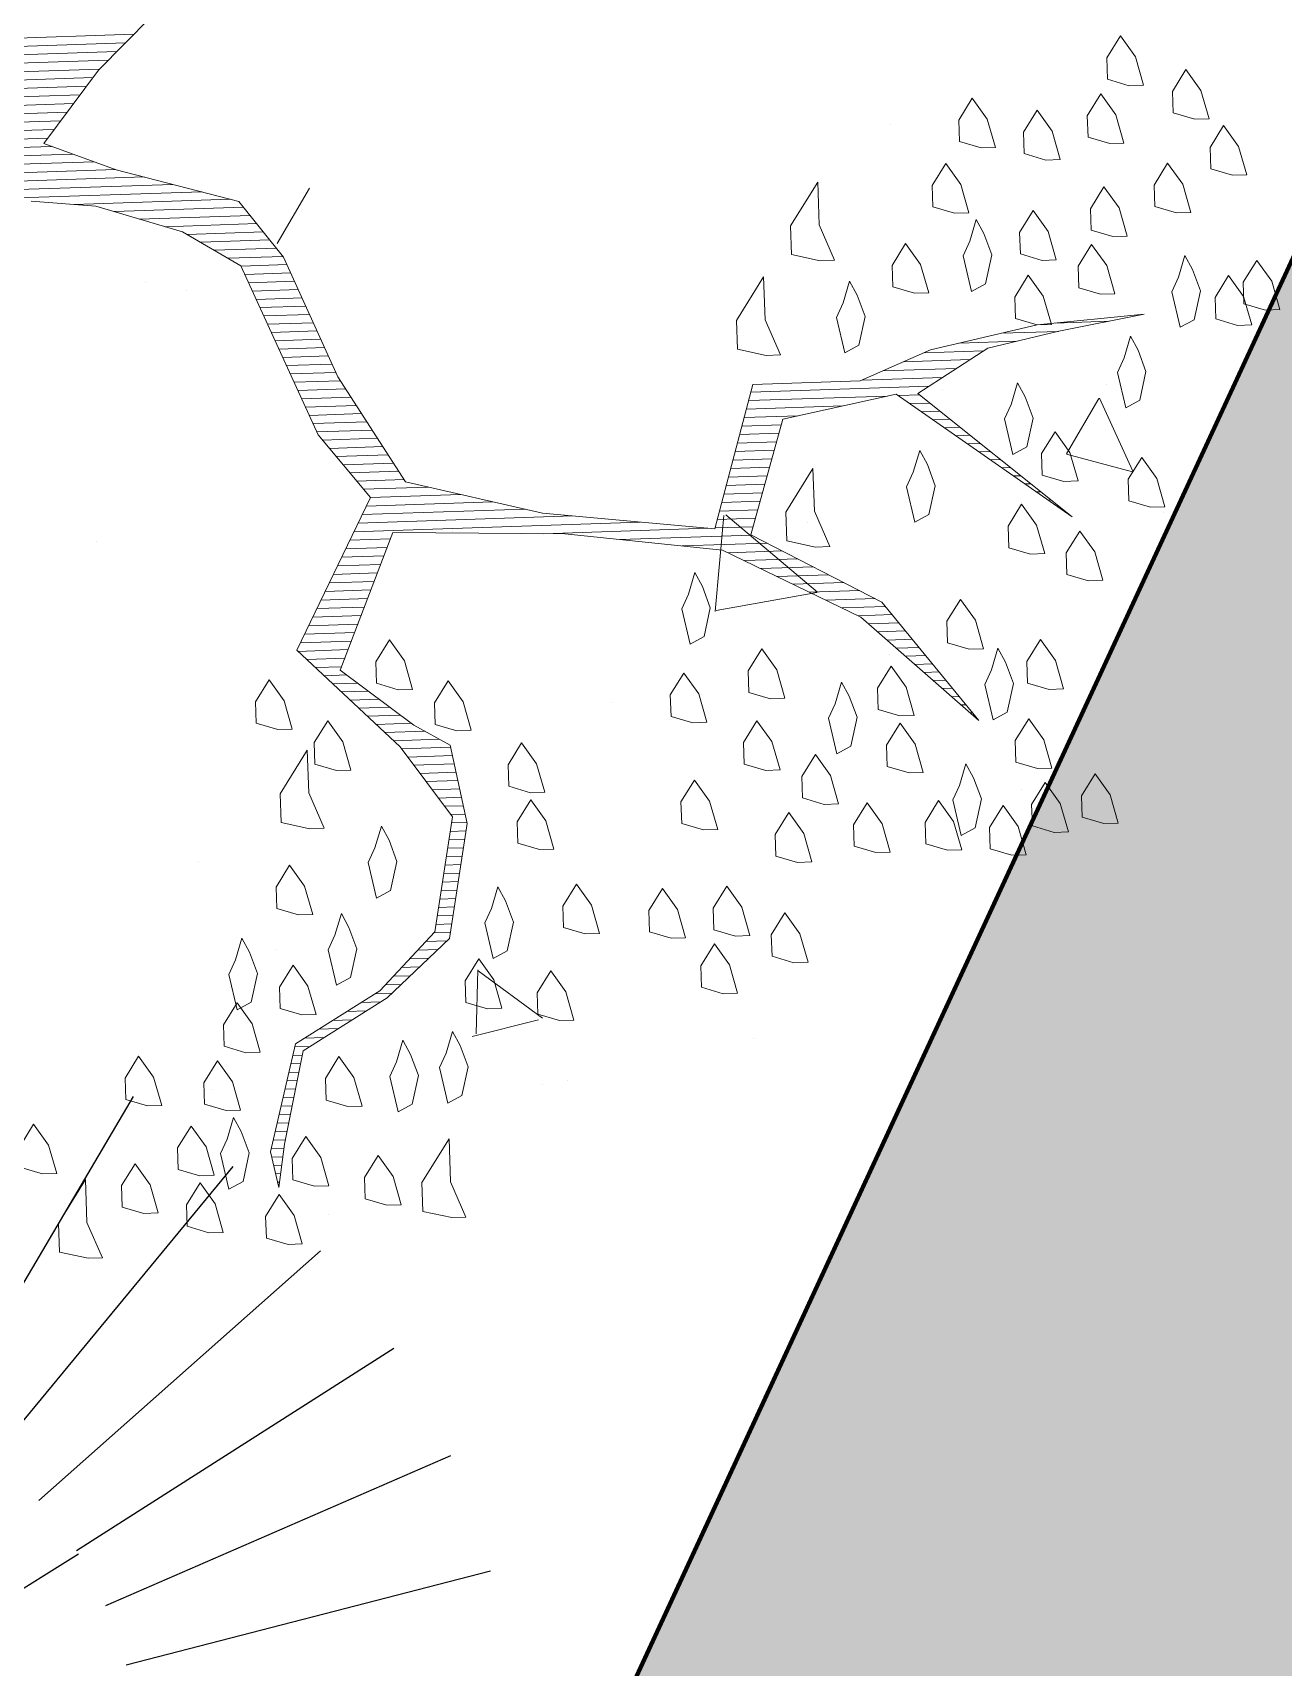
# Model space of a CAD drawing. Header units: millimetres. Extents: x 111 to 1506, y 14 to 566.
# Drawn here: x 225.962 to 226.997, y 166.22 to 167.572 of the extents above; entities that cross this region are included whole.
import ezdxf

# ---------------------------------------------------------------- set-up
doc = ezdxf.new("R2010")
doc.units = ezdxf.units.MM
doc.layers.add('ARBOLES', color=78, linetype='Continuous', lineweight=5)
doc.layers.add('G', color=254, linetype='Continuous', lineweight=5)
doc.layers.add('FURN', color=253, linetype='Continuous')

# ---------------------------------------------------------------- blocks, each defined once
blk = doc.blocks.new('abri')
at = {"layer": 'FURN'}
for p, q in [((1540.9334, 16.1576), (1540.7065, 16.4632)), ((1540.8856, 16.1159), (1540.6137, 16.3823)), ((1540.845, 16.0673), (1540.5348, 16.2879)), ((1540.8125, 16.013), (1540.4715, 16.1823)), ((1540.7888, 15.9542), (1540.4256, 16.0681)), ((1540.7747, 15.8925), (1540.3981, 15.9482))]:
    blk.add_line(p, q, dxfattribs=at)
at = {"layer": 'FURN', "color": 62}
blk.add_line((1541.174, 15.8335), (1540.8474, 16.0707), dxfattribs=at)
blk = doc.blocks.new('*X16')
at = {"color": 0}
for p, q in [((17.7031, 16.62), (17.8923, 16.62)), ((17.7034, 16.61), (17.8818, 16.61)), ((17.7037, 16.6), (17.8712, 16.6)), ((17.7041, 16.59), (17.8606, 16.59)), ((17.646, 16.57), (17.8418, 16.57)), ((17.6798, 16.58), (17.8501, 16.58)), ((17.5785, 16.55), (17.8258, 16.55)), ((17.6123, 16.56), (17.8338, 16.56)), ((17.511, 16.53), (17.8098, 16.53)), ((17.5448, 16.54), (17.8178, 16.54)), ((17.2412, 16.51), (17.7938, 16.51)), ((17.4773, 16.52), (17.8018, 16.52)), ((17.6564, 16.5), (17.7858, 16.5)), ((17.6714, 16.49), (17.7899, 16.49)), ((17.6804, 16.48), (17.8149, 16.48)), ((17.6837, 16.47), (17.8399, 16.47)), ((17.6855, 16.45), (17.8986, 16.45)), ((17.687, 16.46), (17.8649, 16.46)), ((17.6822, 16.43), (17.9666, 16.43)), ((17.6839, 16.44), (17.9326, 16.44)), ((17.8145, 16.42), (18.0006, 16.42)), ((17.8617, 16.41), (18.0157, 16.41)), ((17.8916, 16.4), (18.0232, 16.4)), ((17.9216, 16.39), (18.0307, 16.39)), ((17.9473, 16.38), (18.0382, 16.38)), ((17.9633, 16.37), (18.0457, 16.37)), ((17.9793, 16.36), (18.0532, 16.36)), ((17.9953, 16.35), (18.0607, 16.35)), ((18.0106, 16.34), (18.0651, 16.34)), ((18.0147, 16.33), (18.0692, 16.33)), ((18.0189, 16.32), (18.0733, 16.32)), ((18.0231, 16.31), (18.0774, 16.31)), ((18.0272, 16.3), (18.0816, 16.3)), ((18.0314, 16.29), (18.0857, 16.29)), ((18.0356, 16.28), (18.0898, 16.28)), ((18.0397, 16.27), (18.0939, 16.27)), ((18.0439, 16.26), (18.098, 16.26)), ((18.0481, 16.25), (18.1021, 16.25)), ((18.0522, 16.24), (18.1063, 16.24)), ((18.9759, 16.24), (19.0395, 16.24)), ((18.0564, 16.23), (18.1104, 16.23)), ((18.0606, 16.22), (18.1145, 16.22)), ((18.8615, 16.22), (18.9295, 16.22)), ((18.9115, 16.23), (18.9795, 16.23)), ((18.0647, 16.21), (18.1186, 16.21)), ((18.0689, 16.2), (18.1236, 16.2)), ((18.7941, 16.2), (18.873, 16.2)), ((18.8191, 16.21), (18.8896, 16.21)), ((18.0731, 16.19), (18.1296, 16.19)), ((18.0772, 16.18), (18.1356, 16.18)), ((18.7441, 16.18), (18.8396, 16.18)), ((18.7691, 16.19), (18.8563, 16.19)), ((18.0814, 16.17), (18.1416, 16.17)), ((18.0856, 16.16), (18.1476, 16.16)), ((18.6084, 16.16), (18.7734, 16.16)), ((18.6114, 16.17), (18.823, 16.17)), ((18.7869, 16.16), (18.812, 16.16)), ((18.0897, 16.15), (18.1536, 16.15)), ((18.0939, 16.14), (18.1596, 16.14)), ((18.6024, 16.14), (18.6667, 16.14)), ((18.6054, 16.15), (18.7201, 16.15)), ((18.8002, 16.15), (18.8237, 16.15)), ((18.8135, 16.14), (18.8354, 16.14)), ((18.1004, 16.13), (18.1656, 16.13)), ((18.1082, 16.12), (18.1716, 16.12)), ((18.5964, 16.12), (18.6429, 16.12)), ((18.5994, 16.13), (18.6461, 16.13)), ((18.8269, 16.13), (18.847, 16.13)), ((18.8402, 16.12), (18.8587, 16.12)), ((18.116, 16.11), (18.1776, 16.11)), ((18.1237, 16.1), (18.1836, 16.1)), ((18.5904, 16.1), (18.6367, 16.1)), ((18.5934, 16.11), (18.6398, 16.11)), ((18.8535, 16.11), (18.8704, 16.11)), ((18.8669, 16.1), (18.882, 16.1)), ((18.1315, 16.09), (18.1896, 16.09)), ((18.1393, 16.08), (18.1956, 16.08)), ((18.5844, 16.08), (18.6304, 16.08)), ((18.5874, 16.09), (18.6336, 16.09)), ((18.8802, 16.09), (18.8937, 16.09)), ((18.8935, 16.08), (18.9054, 16.08)), ((18.1471, 16.07), (18.2239, 16.07)), ((18.1549, 16.06), (18.2619, 16.06)), ((18.5784, 16.06), (18.6242, 16.06)), ((18.5814, 16.07), (18.6273, 16.07)), ((18.9069, 16.07), (18.917, 16.07)), ((18.9202, 16.06), (18.9287, 16.06)), ((18.1444, 16.04), (18.3379, 16.04)), ((18.1497, 16.05), (18.2999, 16.05)), ((18.5724, 16.04), (18.6179, 16.04)), ((18.5754, 16.05), (18.6211, 16.05)), ((18.9335, 16.05), (18.9404, 16.05)), ((18.9469, 16.04), (18.952, 16.04)), ((18.1339, 16.02), (18.4746, 16.02)), ((18.1392, 16.03), (18.3946, 16.03)), ((18.5664, 16.02), (18.6117, 16.02)), ((18.5694, 16.03), (18.6148, 16.03)), ((18.9602, 16.03), (18.9637, 16.03)), ((18.9735, 16.02), (18.9754, 16.02)), ((18.1235, 16), (18.173, 16)), ((18.1287, 16.01), (18.1773, 16.01)), ((18.3591, 16.01), (18.5546, 16.01)), ((18.4501, 16), (18.6064, 16)), ((18.5634, 16.01), (18.6086, 16.01)), ((18.9869, 16.01), (18.987, 16.01)), ((18.113, 15.98), (18.1646, 15.98)), ((18.1182, 15.99), (18.1688, 15.99)), ((18.5234, 15.99), (18.6244, 15.99)), ((18.5781, 15.98), (18.6424, 15.98)), ((18.1025, 15.96), (18.1562, 15.96)), ((18.1077, 15.97), (18.1604, 15.97)), ((18.5971, 15.97), (18.6604, 15.97)), ((18.6161, 15.96), (18.6784, 15.96)), ((18.092, 15.94), (18.1478, 15.94)), ((18.0973, 15.95), (18.152, 15.95)), ((18.6351, 15.95), (18.6964, 15.95)), ((18.6541, 15.94), (18.7144, 15.94)), ((18.0816, 15.92), (18.1394, 15.92)), ((18.0868, 15.93), (18.1436, 15.93)), ((18.6731, 15.93), (18.7324, 15.93)), ((18.6921, 15.92), (18.7504, 15.92)), ((18.0763, 15.91), (18.1351, 15.91)), ((18.7111, 15.91), (18.7628, 15.91)), ((18.0658, 15.89), (18.1267, 15.89)), ((18.0711, 15.9), (18.1309, 15.9)), ((18.7301, 15.9), (18.7704, 15.9)), ((18.7421, 15.89), (18.7781, 15.89)), ((18.0627, 15.88), (18.1225, 15.88)), ((18.0727, 15.87), (18.1183, 15.87)), ((18.7528, 15.88), (18.7857, 15.88)), ((18.7634, 15.87), (18.7934, 15.87)), ((18.0827, 15.86), (18.1141, 15.86)), ((18.0927, 15.85), (18.1197, 15.85)), ((18.7741, 15.86), (18.801, 15.86)), ((18.7848, 15.85), (18.8087, 15.85)), ((18.1027, 15.84), (18.1322, 15.84)), ((18.1127, 15.83), (18.1447, 15.83)), ((18.7954, 15.84), (18.8163, 15.84)), ((18.8061, 15.83), (18.824, 15.83)), ((18.1227, 15.82), (18.1572, 15.82)), ((18.1327, 15.81), (18.1697, 15.81)), ((18.8168, 15.82), (18.8316, 15.82)), ((18.8274, 15.81), (18.8393, 15.81)), ((18.1427, 15.8), (18.1822, 15.8)), ((18.1527, 15.79), (18.1947, 15.79)), ((18.8381, 15.8), (18.8469, 15.8)), ((18.8488, 15.79), (18.8545, 15.79)), ((18.1627, 15.78), (18.2105, 15.78)), ((18.1727, 15.77), (18.2271, 15.77)), ((18.8594, 15.78), (18.8622, 15.78)), ((18.182, 15.76), (18.2403, 15.76)), ((18.189, 15.75), (18.2422, 15.75)), ((18.196, 15.74), (18.244, 15.74)), ((18.203, 15.73), (18.2458, 15.73)), ((18.21, 15.72), (18.2476, 15.72)), ((18.217, 15.71), (18.2494, 15.71)), ((18.224, 15.7), (18.2512, 15.7)), ((18.231, 15.69), (18.2531, 15.69)), ((18.238, 15.68), (18.2549, 15.68)), ((18.2385, 15.67), (18.2567, 15.67)), ((18.2348, 15.65), (18.2534, 15.65)), ((18.2367, 15.66), (18.2553, 15.66)), ((18.231, 15.63), (18.2497, 15.63)), ((18.2329, 15.64), (18.2515, 15.64)), ((18.2273, 15.61), (18.2459, 15.61)), ((18.2292, 15.62), (18.2478, 15.62)), ((18.2235, 15.59), (18.2422, 15.59)), ((18.2254, 15.6), (18.244, 15.6)), ((18.2217, 15.58), (18.2403, 15.58)), ((18.2179, 15.56), (18.2365, 15.56)), ((18.2198, 15.57), (18.2384, 15.57)), ((18.2132, 15.54), (18.2328, 15.54)), ((18.216, 15.55), (18.2347, 15.55)), ((18.1932, 15.52), (18.2171, 15.52)), ((18.2032, 15.53), (18.2284, 15.53)), ((18.1732, 15.5), (18.1946, 15.5)), ((18.1832, 15.51), (18.2059, 15.51)), ((18.1532, 15.48), (18.1721, 15.48)), ((18.1632, 15.49), (18.1834, 15.49)), ((18.1238, 15.46), (18.1468, 15.46)), ((18.1409, 15.47), (18.1609, 15.47)), ((18.0895, 15.44), (18.1126, 15.44)), ((18.1066, 15.45), (18.1297, 15.45)), ((18.0552, 15.42), (18.0783, 15.42)), ((18.0723, 15.43), (18.0954, 15.43)), ((18.0407, 15.4), (18.0516, 15.4)), ((18.0433, 15.41), (18.0611, 15.41)), ((18.0353, 15.38), (18.047, 15.38)), ((18.038, 15.39), (18.0493, 15.39)), ((18.03, 15.36), (18.0424, 15.36)), ((18.0327, 15.37), (18.0447, 15.37)), ((18.0247, 15.34), (18.0378, 15.34)), ((18.0273, 15.35), (18.0401, 15.35)), ((18.0193, 15.32), (18.0332, 15.32)), ((18.022, 15.33), (18.0355, 15.33)), ((18.014, 15.3), (18.0286, 15.3)), ((18.0167, 15.31), (18.0309, 15.31)), ((18.0113, 15.29), (18.0265, 15.29)), ((18.0115, 15.28), (18.0249, 15.28)), ((18.0135, 15.27), (18.0232, 15.27)), ((18.0155, 15.26), (18.0215, 15.26)), ((18.0175, 15.25), (18.0199, 15.25))]:
    blk.add_line(p, q, dxfattribs=at)
blk = doc.blocks.new('E1E')
at = {"layer": 'ARBOLES', "ltscale": 0.2}
for p, q in [((94.9941, 59.1844), (94.9941, 59.1844)), ((95.1485, 59.1133), (95.1485, 59.1133)), ((94.8455, 58.9854), (94.8455, 58.9854)), ((94.8241, 58.9714), (94.8241, 58.9714)), ((94.928, 58.9668), (94.8733, 58.9268)), ((94.948, 58.9033), (94.9254, 58.9629)), ((95.1411, 58.9598), (95.1411, 58.9598)), ((94.9473, 58.9039), (94.8701, 58.9236)), ((95.2463, 58.9074), (95.2463, 58.9074)), ((94.6676, 58.8635), (94.6676, 58.8635)), ((95.4599, 58.6504), (95.4599, 58.6504)), ((94.9236, 58.6057), (94.9236, 58.6057)), ((94.5138, 58.5333), (94.5138, 58.5333)), ((95.1355, 58.5085), (95.1355, 58.5085)), ((94.8624, 58.4826), (94.7765, 58.4282)), ((94.8909, 58.3921), (94.8631, 58.4837)), ((95.2104, 58.4729), (95.2104, 58.4729)), ((94.6865, 58.4581), (94.6865, 58.4581)), ((95.013, 58.4632), (95.013, 58.4632)), ((94.8895, 58.3905), (94.7758, 58.4277)), ((95.5121, 58.3932), (95.5121, 58.3932)), ((95.4709, 58.3857), (95.4709, 58.3857)), ((94.811, 58.3666), (94.811, 58.3666)), ((94.8922, 58.3418), (94.8922, 58.3418)), ((95.3957, 58.2452), (95.4049, 58.3083)), ((94.4865, 58.2246), (94.4865, 58.2246)), ((94.5882, 58.1432), (94.5302, 58.1979)), ((94.5977, 58.207), (94.5304, 58.1986)), ((94.5888, 58.1437), (94.598, 58.2068)), ((94.7363, 58.1935), (94.7363, 58.1935)), ((94.5867, 58.1273), (94.5867, 58.1273)), ((94.8833, 57.9689), (94.8833, 57.9689))]:
    blk.add_line(p, q, dxfattribs=at)
blk.add_lwpolyline([(95.6476, 58.3613), (95.5861, 58.3417), (95.4965, 58.333), (95.43, 58.3423), (95.2954, 58.4695), (95.2238, 58.5077), (95.2346, 58.6762), (95.103, 58.7267), (95.0285, 58.7715), (95.0017, 58.8842), (95.0305, 58.9594), (95.0883, 59.0397), (95.0709, 59.1488), (95.0499, 59.1785), (95.0608, 59.1365), (95.0789, 59.0433), (95.0211, 58.963), (94.9858, 58.8849), (95.0126, 58.7722), (95.0574, 58.7064), (95.0987, 58.7014), (95.1869, 58.6783), (95.1899, 58.5316), (95.0309, 58.4686), (94.8791, 58.4244), (94.7266, 58.4344), (94.579, 58.4856), (94.7128, 58.4127), (94.8589, 58.3998), (94.8727, 58.2812), (94.7773, 58.2154), (94.5691, 58.2629), (94.7578, 58.2067), (94.7101, 58.1387), (94.6509, 58.0967), (94.5786, 58.049), (94.6733, 58.0989), (94.7622, 58.1619), (94.8156, 58.2168), (94.9132, 58.2603), (94.8943, 58.4077), (95.0591, 58.4577), (95.1971, 58.4802), (95.2991, 58.4087), (95.3939, 58.3185), (95.4561, 58.2838), (95.5811, 58.3005), (95.6577, 58.3035), (95.6347, 58.2152), (95.5632, 58.0431)], dxfattribs=at)
for points in [[(95.1994, 59.3152), (95.2283, 59.3203), (95.2399, 59.2943), (95.2313, 59.2436), (95.2139, 59.2827), (95.1864, 59.3094)], [(95.1648, 59.253), (95.1872, 59.2552), (95.1959, 59.2357), (95.1915, 59.2104), (95.1698, 59.2241), (95.1518, 59.2472)], [(95.2732, 59.2545), (95.2956, 59.2567), (95.3043, 59.2372), (95.3, 59.2119), (95.2783, 59.2256), (95.2602, 59.2487)], [(95.0975, 59.2464), (95.1199, 59.2486), (95.1286, 59.2291), (95.1243, 59.2038), (95.1026, 59.2175), (95.0845, 59.2407)], [(95.0202, 59.2276), (95.0426, 59.2298), (95.0513, 59.2103), (95.047, 59.185), (95.0253, 59.1987), (95.0072, 59.2218)], [(95.1157, 59.1532), (95.1164, 59.1691), (95.0954, 59.1987), (95.0853, 59.1864), (95.0904, 59.1575), (95.1056, 59.1409), (95.1179, 59.1308)], [(95.1272, 59.1973), (95.1496, 59.1995), (95.1583, 59.18), (95.154, 59.1547), (95.1323, 59.1684), (95.1142, 59.1915)], [(94.9436, 59.1545), (94.966, 59.1567), (94.9747, 59.1372), (94.9704, 59.1119), (94.9487, 59.1256), (94.9306, 59.1487)], [(95.0174, 59.164), (95.0398, 59.1662), (95.0485, 59.1467), (95.0441, 59.1213), (95.0224, 59.1351), (95.0044, 59.1582)], [(94.8793, 59.1415), (94.9082, 59.1466), (94.9198, 59.1205), (94.9112, 59.0699), (94.8938, 59.109), (94.8663, 59.1357)], [(95.2017, 59.1525), (95.2241, 59.1547), (95.2328, 59.1352), (95.2285, 59.1099), (95.2068, 59.1236), (95.1887, 59.1468)], [(95.1273, 59.1272), (95.1497, 59.1294), (95.1584, 59.1099), (95.154, 59.0846), (95.1323, 59.0983), (95.1143, 59.1214)], [(95.0167, 59.078), (95.0391, 59.0801), (95.0478, 59.0606), (95.0435, 59.0353), (95.0218, 59.049), (95.0037, 59.0722)], [(94.9885, 59.0187), (94.9893, 59.0346), (94.9683, 59.0642), (94.9582, 59.0519), (94.9632, 59.023), (94.9784, 59.0064), (94.9907, 58.9963)], [(95.1309, 59.0665), (95.1533, 59.0687), (95.162, 59.0491), (95.1577, 59.0238), (95.136, 59.0376), (95.1179, 59.0607)], [(94.9459, 58.9919), (94.9466, 59.0078), (94.9256, 59.0374), (94.9155, 59.0251), (94.9206, 58.9962), (94.9358, 58.9796), (94.9481, 58.9695)], [(95.1751, 58.9848), (95.1758, 59.0007), (95.1548, 59.0303), (95.1447, 59.018), (95.1498, 58.9891), (95.165, 58.9725), (95.1773, 58.9624)], [(95.0934, 59.0108), (95.1158, 59.013), (95.1245, 58.9935), (95.1201, 58.9681), (95.0985, 58.9819), (95.0804, 59.005)], [(95.0927, 58.9248), (95.0934, 58.9407), (95.0724, 58.9703), (95.0623, 58.958), (95.0674, 58.9291), (95.0826, 58.9125), (95.0949, 58.9023)], [(94.9243, 58.9355), (94.9467, 58.9377), (94.9554, 58.9182), (94.951, 58.8928), (94.9294, 58.9066), (94.9113, 58.9297)], [(94.8534, 58.9195), (94.8758, 58.9217), (94.8845, 58.9022), (94.8802, 58.8769), (94.8585, 58.8906), (94.8404, 58.9137)], [(95.1339, 58.9197), (95.1563, 58.9219), (95.165, 58.9024), (95.1607, 58.8771), (95.139, 58.8908), (95.1209, 58.9139)], [(94.9583, 58.8415), (94.959, 58.8574), (94.938, 58.8871), (94.9279, 58.8748), (94.933, 58.8458), (94.9482, 58.8292), (94.9605, 58.8191)], [(95.0884, 58.8293), (95.0892, 58.8452), (95.0682, 58.8749), (95.0581, 58.8626), (95.0631, 58.8336), (95.0783, 58.817), (95.0906, 58.8069)], [(94.7125, 58.8334), (94.7349, 58.8356), (94.7436, 58.8161), (94.7393, 58.7908), (94.7176, 58.8045), (94.6995, 58.8276)], [(94.8622, 58.8299), (94.8846, 58.8321), (94.8933, 58.8126), (94.889, 58.7873), (94.8673, 58.801), (94.8492, 58.8241)], [(95.1557, 58.8359), (95.1846, 58.841), (95.1962, 58.8149), (95.1875, 58.7643), (95.1701, 58.8034), (95.1427, 58.8301)], [(94.7812, 58.8016), (94.8036, 58.8038), (94.8123, 58.7843), (94.808, 58.759), (94.7863, 58.7727), (94.7682, 58.7959)], [(94.6591, 58.7784), (94.6815, 58.7806), (94.6902, 58.7611), (94.6859, 58.7358), (94.6642, 58.7495), (94.6461, 58.7726)], [(94.7227, 58.7756), (94.7451, 58.7778), (94.7538, 58.7583), (94.7495, 58.7329), (94.7278, 58.7467), (94.7097, 58.7698)], [(94.936, 58.7692), (94.9584, 58.7714), (94.9671, 58.7519), (94.9627, 58.7266), (94.941, 58.7403), (94.9229, 58.7634)], [(95.1528, 58.7723), (95.1752, 58.7744), (95.1839, 58.7549), (95.1796, 58.7296), (95.1579, 58.7434), (95.1398, 58.7665)], [(95.2222, 58.7564), (95.2446, 58.7586), (95.2533, 58.7391), (95.249, 58.7138), (95.2273, 58.7275), (95.2092, 58.7506)], [(94.9656, 58.7201), (94.988, 58.7223), (94.9967, 58.7028), (94.9924, 58.6775), (94.9707, 58.6912), (94.9526, 58.7143)], [(94.6931, 58.6845), (94.7155, 58.6867), (94.7242, 58.6671), (94.7199, 58.6418), (94.6982, 58.6556), (94.6801, 58.6787)], [(94.7922, 58.6896), (94.8146, 58.6918), (94.8233, 58.6723), (94.8189, 58.647), (94.7972, 58.6607), (94.7791, 58.6838)], [(95.0567, 58.6905), (95.0791, 58.6927), (95.0878, 58.6732), (95.0835, 58.6479), (95.0618, 58.6616), (95.0437, 58.6847)], [(95.1261, 58.6747), (95.1485, 58.6768), (95.1572, 58.6573), (95.1529, 58.632), (95.1312, 58.6457), (95.1131, 58.6689)], [(94.6245, 58.6461), (94.6469, 58.6483), (94.6556, 58.6288), (94.6513, 58.6035), (94.6296, 58.6172), (94.6115, 58.6403)], [(94.5594, 58.6172), (94.5818, 58.6193), (94.5905, 58.5998), (94.5862, 58.5745), (94.5645, 58.5882), (94.5464, 58.6114)], [(94.6903, 58.6209), (94.7127, 58.623), (94.7214, 58.6035), (94.7171, 58.5782), (94.6954, 58.5919), (94.6773, 58.6151)], [(94.7568, 58.6115), (94.7792, 58.6137), (94.7879, 58.5942), (94.7836, 58.5689), (94.7619, 58.5826), (94.7438, 58.6057)], [(94.498, 58.5976), (94.5204, 58.5998), (94.5291, 58.5803), (94.5248, 58.555), (94.5031, 58.5687), (94.485, 58.5918)], [(94.5725, 58.5528), (94.5732, 58.5687), (94.5522, 58.5984), (94.5421, 58.5861), (94.5472, 58.5571), (94.5624, 58.5405), (94.5747, 58.5304)], [(94.8421, 58.5949), (94.8645, 58.5971), (94.8732, 58.5776), (94.8689, 58.5523), (94.8472, 58.566), (94.8291, 58.5891)], [(94.4677, 58.5607), (94.4901, 58.5629), (94.4988, 58.5434), (94.4944, 58.5181), (94.4728, 58.5318), (94.4547, 58.5549)], [(94.6238, 58.5601), (94.6462, 58.5623), (94.6549, 58.5428), (94.6506, 58.5175), (94.6289, 58.5312), (94.6108, 58.5543)], [(94.7178, 58.524), (94.7185, 58.5399), (94.6975, 58.5695), (94.6874, 58.5572), (94.6925, 58.5283), (94.7077, 58.5117), (94.72, 58.5016)], [(94.7792, 58.5436), (94.8017, 58.5458), (94.8103, 58.5262), (94.806, 58.5009), (94.7843, 58.5147), (94.7662, 58.5378)], [(94.425, 58.5339), (94.4474, 58.5361), (94.4561, 58.5166), (94.4518, 58.4913), (94.4301, 58.505), (94.412, 58.5281)], [(94.8942, 58.4779), (94.8949, 58.4938), (94.874, 58.5234), (94.8638, 58.5111), (94.8689, 58.4822), (94.8841, 58.4656), (94.8964, 58.4555)], [(94.5067, 58.508), (94.5292, 58.5101), (94.5378, 58.4906), (94.5335, 58.4653), (94.5118, 58.479), (94.4937, 58.5022)], [(94.6535, 58.511), (94.6759, 58.5131), (94.6846, 58.4936), (94.6803, 58.4683), (94.6586, 58.482), (94.6405, 58.5052)], [(94.5863, 58.4343), (94.587, 58.4502), (94.566, 58.4798), (94.5559, 58.4675), (94.561, 58.4386), (94.5762, 58.422), (94.5885, 58.4119)], [(94.5256, 58.4306), (94.548, 58.4328), (94.5567, 58.4133), (94.5524, 58.388), (94.5307, 58.4017), (94.5126, 58.4248)], [(94.6145, 58.4235), (94.6369, 58.4256), (94.6456, 58.4061), (94.6413, 58.3808), (94.6196, 58.3945), (94.6015, 58.4177)], [(94.7945, 58.3867), (94.8235, 58.3918), (94.835, 58.3658), (94.8264, 58.3152), (94.809, 58.3542), (94.7815, 58.3809)], [(94.7324, 58.2811), (94.7332, 58.297), (94.7122, 58.3267), (94.7021, 58.3144), (94.7071, 58.2854), (94.7223, 58.2688), (94.7346, 58.2587)], [(94.53, 58.3157), (94.5524, 58.3179), (94.5611, 58.2984), (94.5568, 58.2731), (94.5351, 58.2868), (94.517, 58.3099)], [(94.5936, 58.3128), (94.616, 58.315), (94.6247, 58.2955), (94.6204, 58.2702), (94.5987, 58.2839), (94.5806, 58.307)], [(94.5901, 58.2333), (94.6125, 58.2355), (94.6212, 58.216), (94.6168, 58.1907), (94.5952, 58.2044), (94.5771, 58.2275)], [(94.9118, 58.2285), (94.9407, 58.2336), (94.9523, 58.2075), (94.9436, 58.1569), (94.9262, 58.196), (94.8988, 58.2227)], [(94.5004, 58.2246), (94.5228, 58.2268), (94.5315, 58.2072), (94.5272, 58.1819), (94.5055, 58.1957), (94.4874, 58.2188)], [(94.6675, 58.182), (94.6682, 58.1979), (94.6472, 58.2276), (94.6371, 58.2153), (94.6422, 58.1864), (94.6573, 58.1697), (94.6696, 58.1596)], [(94.8605, 58.1511), (94.8612, 58.167), (94.8402, 58.1966), (94.8301, 58.1843), (94.8352, 58.1554), (94.8504, 58.1388), (94.8627, 58.1287)], [(94.5808, 58.0967), (94.5815, 58.1126), (94.5605, 58.1422), (94.5504, 58.1299), (94.5555, 58.101), (94.5707, 58.0844), (94.583, 58.0743)], [(94.7983, 58.1156), (94.8208, 58.1178), (94.8294, 58.0983), (94.8251, 58.073), (94.8034, 58.0867), (94.7853, 58.1098)], [(94.8974, 58.1208), (94.9263, 58.1258), (94.9379, 58.0998), (94.9292, 58.0492), (94.9119, 58.0882), (94.8844, 58.115)], [(94.6733, 58.0989), (94.6957, 58.1011), (94.7044, 58.0816), (94.7001, 58.0563), (94.6784, 58.07), (94.6603, 58.0931)], [(94.7666, 58.0469), (94.7673, 58.0628), (94.7463, 58.0925), (94.7362, 58.0802), (94.7413, 58.0512), (94.7565, 58.0346), (94.7688, 58.0245)], [(94.5606, 58.002), (94.5613, 58.0179), (94.5403, 58.0475), (94.5302, 58.0352), (94.5353, 58.0063), (94.5505, 57.9897), (94.5628, 57.9796)], [(94.6263, 58.0468), (94.6488, 58.049), (94.6574, 58.0295), (94.6531, 58.0042), (94.6314, 58.0179), (94.6133, 58.041)], [(94.6929, 58.0375), (94.7153, 58.0397), (94.724, 58.0202), (94.7196, 57.9948), (94.6979, 58.0086), (94.6799, 58.0317)], [(94.4883, 58.0243), (94.5107, 58.0265), (94.5194, 58.007), (94.5151, 57.9817), (94.4934, 57.9954), (94.4753, 58.0185)], [(94.7912, 58.0267), (94.8136, 58.0289), (94.8223, 58.0094), (94.818, 57.9841), (94.7963, 57.9978), (94.7782, 58.0209)], [(94.4681, 57.9997), (94.4905, 58.0019), (94.4992, 57.9824), (94.4948, 57.9571), (94.4732, 57.9708), (94.4551, 57.9939)], [(94.6365, 57.989), (94.6589, 57.9912), (94.6676, 57.9717), (94.6633, 57.9464), (94.6416, 57.9601), (94.6235, 57.9832)], [(94.7912, 57.9566), (94.8136, 57.9588), (94.8223, 57.9393), (94.818, 57.914), (94.7963, 57.9277), (94.7782, 57.9508)], [(94.5867, 57.9434), (94.6091, 57.9456), (94.6178, 57.9261), (94.6134, 57.9008), (94.5917, 57.9145), (94.5737, 57.9376)], [(94.7269, 57.9435), (94.7493, 57.9457), (94.758, 57.9262), (94.7537, 57.9009), (94.732, 57.9146), (94.7139, 57.9377)], [(94.6742, 57.9045), (94.6966, 57.9066), (94.7053, 57.8871), (94.7009, 57.8618), (94.6792, 57.8755), (94.6612, 57.8987)], [(94.5491, 57.8877), (94.5715, 57.8899), (94.5802, 57.8704), (94.5759, 57.8451), (94.5542, 57.8588), (94.5361, 57.8819)], [(94.6048, 57.8502), (94.6272, 57.8524), (94.6359, 57.8329), (94.6316, 57.8076), (94.6099, 57.8213), (94.5918, 57.8444)], [(94.6778, 57.8437), (94.7002, 57.8459), (94.7089, 57.8264), (94.7046, 57.8011), (94.6829, 57.8148), (94.6648, 57.8379)]]:
    blk.add_lwpolyline(points, close=True, dxfattribs=at)
at = {"layer": 'ARBOLES', "ltscale": 0.2, "xscale": 0.8372139817761642, "yscale": 0.8372139817761642, "zscale": 0.8372139817761642, "rotation": 204.0028523145856}
blk.add_blockref('*X16', (103.6395, 76.9735), dxfattribs=at)

msp = doc.modelspace()

# ---------------------------------------------------------------- hatches: boundary and pattern name
at = {"layer": 'G', "lineweight": 100, "ltscale": 1000}
h = msp.add_hatch(dxfattribs=at)
h.set_pattern_fill('AR-HBONE', color=256, scale=0.046, angle=-22.08523, style=0)
h.set_pattern_definition([(22.914772, (797.12783, 1599.99595), (0.097837146, 0.241122153), [0.552, -0.184]), (112.914772, (797.29731, 1600.0676), (0.097837146, 0.241122153), [0.552, -0.184])])
h.paths.add_polyline_path([(239.20693, 193.75981), (241.03168, 192.94077), (223.75942, 155.60806), (221.79096, 156.11646)])

# ---------------------------------------------------------------- linework, layer by layer
at = {"lineweight": 211, "ltscale": 1000}
msp.add_line((232.69441, 179.68346), (221.79096, 156.11646), dxfattribs=at)
at = {"lineweight": 100, "ltscale": 1000}
for points in [[(217.41941, 160.12171), (221.79096, 156.11646), (232.69441, 179.68346), (230.76998, 181.65183), (217.41941, 160.12171)], [(234.19023, 178.15348), (223.75942, 155.60806), (221.79096, 156.11646), (232.69441, 179.68346)]]:
    msp.add_lwpolyline(points, dxfattribs=at)

# ---------------------------------------------------------------- block references
at = {"lineweight": 100, "xscale": 0.8182511777390739, "yscale": 0.8182511777390739, "zscale": 0.8182511777390739, "rotation": 247.9147716791316}
msp.add_blockref('abri', (687.85761, 1339.54763), dxfattribs=at)
at = {"layer": 'ARBOLES', "color": 0, "xscale": 0.8310831642732954, "yscale": 0.8310831642732954, "zscale": 0.8310831642732954, "rotation": 157.9147716791316}
msp.add_blockref('E1E', (317.85599, 182.48966), dxfattribs=at)

doc.saveas('drawing.dxf')
